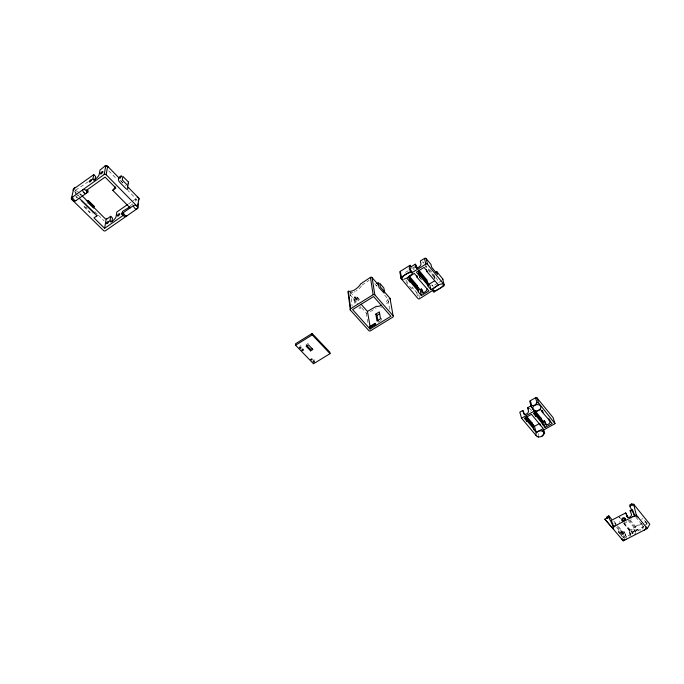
<?xml version="1.0" encoding="UTF-8"?>
<svg xmlns="http://www.w3.org/2000/svg" width="684" height="684" viewBox="0 0 684 684"><rect width="100%" height="100%" fill="white"/><g stroke="black" fill="none" stroke-linecap="round" stroke-linejoin="round"><path stroke-width="0.51" stroke-dasharray="3.42 2.56" d="M358.818 308.022L360.297 308.133L360.032 305.987L366.291 313.007A1.163 0.941 -8.3 0 0 366.778 313.306M354.483 299.746L355.68 299.002L355.475 296.924L356.355 299.763L357.424 297.172L356.484 296.942L353.859 298.13L354.577 303.277M355.509 303.132L354.226 297.822L355.475 296.924M83.91 206.046L90.091 212.767L91.596 212.946M84.269 206.867L89.963 212.45M131.969 201.464L135.338 199.112L135.432 198.454L137.185 200.25M135.603 201.352L135.962 198.676L127.874 190.417M630.135 519.968L635.402 526.372L636.18 528.877A3.993 3.018 -36.8 0 0 636.479 530.476L637.873 529.869A2.497 1.89 -36.8 0 0 641.284 529.553M75.428 194.666L76.377 190.203L79.353 193.136M645.038 525.03L647.013 524.021L646.944 522.08M621.132 535.324L621.397 534.238L624.774 532.588L626.031 536.145A2.488 1.881 -37.7 0 0 626.638 536.897L626.698 536.931M621.354 538.761L625.142 536.82L624.21 535.709L622.252 536.709L618.421 532.092L618.687 531.006L620.636 530.006L623.338 533.238M299.66 346.241L300.396 345.788L301.131 346.301M361.956 285.151L369.146 280.312M388.17 298.976L387.606 299.883A9.054 4.694 -41.2 0 1 384.485 303.311M77.377 194.521L74.419 191.605L75.42 190.34L87.997 181.91M414.641 267.598L413.41 269L414.675 270.531M74.419 191.605L76.377 190.203M76.796 196.094L78.224 195.077M86.842 203.422L87.33 203.08M125.454 185.792L125.95 185.441M128.601 203.823L131.131 202.054M130.362 205.602L132.884 203.841M354.226 297.899L355.423 297.155M405.561 272.36L408.28 270.667M411.896 268.419L416.411 265.606M306.03 344.762L308.296 343.359M407.818 281.893L406.561 282.672L412.546 289.768L413.794 288.999M389.666 309.313L387.845 298.822L388.409 298.472M370.42 311.605L376.294 307.98M434.793 278.739A4.557 2.42 -39.7 0 0 434.237 277.593L434.083 275.515L437.161 279.277L437.615 281.209M433.203 286.297A9.362 4.993 -40 0 0 431.784 284.946L432.604 286.22L437.905 282.971M438.786 282.432L442.317 280.269M378.124 322.301L380.774 320.676M359.733 307.86L360.263 308.176M641.455 519.293L642.772 518.617M624.757 540.052L622.551 533.725L621.491 532.468L619.542 533.477L618.421 532.092M618.421 526.577L623.073 532.135L623.996 531.656L624.774 532.588M630.34 535.239A2.488 1.881 -37.7 0 0 630.4 533.905L628.357 529.416L629.289 528.937L630.28 531.331A3.984 3.001 -37.8 0 1 630.383 535.307M635.402 526.372L641.66 523.157M628.357 529.416L629.126 530.348L641.618 523.935M644.781 522.234L646.089 521.567M637.873 529.869L637.488 529.39L636.154 530.083A4.001 3.018 -36.8 0 0 638.659 531.323M637.488 529.39L637.548 529.467A2.497 1.89 -36.8 0 0 640.164 529.724A2.497 1.89 -36.8 0 0 641.797 527.296L643.131 526.5L643.464 526.902L642.114 527.595A2.497 1.89 -36.8 0 1 641.506 529.313M313.785 359.69L314.418 359.972M376.209 285.467L377.175 285.69M632.854 533.452L631.058 531.28M633.769 529.125L635.556 531.297M349.738 292.47L350.789 292.701A9.157 4.566 -41.5 0 0 353.363 292.316M426.029 267.581L425.516 265.743L433.707 275.746M76.078 196.607L77.711 198.206M75.753 196.411L77.241 197.873M85.927 206.807L87.372 208.227M80.096 193.871L81.584 195.342M79.66 194.051L81.293 195.667M74.496 189.425L75.42 190.34M78.113 195.248L79.592 196.701M94.794 211.672L97.675 214.511M98.393 215.221L104.156 220.898M80.336 193.923L81.43 195M120.64 180.405L123.436 183.269M120.546 180.773L122.65 182.927M108.773 170.889L116.853 179.148M135.338 199.112L136.509 200.309M353.953 299.276L354.483 303.072M354.816 297.985L358.313 301.918M350.234 294.984L358.134 303.944M357.424 297.172L360.921 301.114M356.484 296.942L359.981 300.883M356.697 298.455L359.493 301.61M350.302 292.119L356.834 299.464M374.755 283.706L377.337 286.69M384.673 295.155L387.845 298.822M619.242 532.622L622.252 536.709M417.214 293.017A1.197 0.975 -12.2 0 1 416.753 292.709L411.99 287.041L412.546 289.768M623.996 531.656L626.031 536.145M625.492 535.649L626.27 536.572M616.549 525.671L613.36 520.977M617.216 526.466L623.817 534.649A3.984 3.001 -37.8 0 0 626.57 537.504M616.6 527.373L624.321 536.581M618.687 531.006L621.397 534.238M613.77 521.02L617.755 525.782M531.571 410.605L529.655 408.288L530.562 411.306M620.696 518.566L619.371 516.976L620.345 519.37A4.019 2.992 -37.9 0 1 620.619 519.643M624.005 522.559L629.289 528.937M419.172 276.823L420.438 278.354M623.928 523.636L630.554 531.613M419.463 277.302L422.635 281.133M623.483 523.234L630.101 531.212M628.092 520.344L636.479 530.476M635.325 530.793L635.983 531.596M628.981 519.831L636.223 528.638M429.612 269.479L434.041 274.891M424.012 263.203L422.755 261.664L423.174 263.579M428.158 270.103L434.468 277.815M635.744 516.976L642.96 525.825M641.789 527.193L642.131 527.697M646.696 523.166L644.029 519.883L647.013 524.021M615.797 524.055L615.455 523.645A2.514 1.872 -37.9 0 0 616.113 524.158M641.943 523.91L642.678 525.543A3.993 3.018 -36.8 0 1 643.464 526.902M629.126 530.348L630.4 533.905M623.073 532.135L624.21 535.709M620.636 530.006L621.491 532.468M538.06 433.588L538.659 435.588M434.083 275.515L434.75 278.388M425.893 265.503L426.329 267.418M418.805 294.821L419.42 297.737M416.753 292.709L417.762 297.566M406.022 279.953L406.382 281.765M381.339 318.163L381.655 320.138M366.291 313.007L367.043 318.188M367.197 319.223L367.65 322.335M357.151 303.217L357.322 304.431M350.37 292.641L352.14 306.116M619.755 521.422L619.772 521.524A2.514 1.872 -37.9 0 1 619.61 522.354M629.622 532.973A2.488 1.872 -37.8 0 1 628.083 535.905A2.488 1.872 -37.8 0 1 625.253 535.221M643.131 526.5A4.001 3.018 -36.8 0 1 642.49 529.108M640.566 530.81A4.001 3.018 -36.8 0 1 640.096 531.015M630.084 535.709A3.984 3.001 -37.8 0 1 629.725 536.085M613.95 523.978A4.019 2.992 -37.9 0 1 613.856 523.585M631.469 518.908A4.036 3.01 -37 0 1 631.016 519.173M630.049 535.777A2.488 1.881 -37.7 0 1 629.861 536.034M626.792 521.61A1.89 1.411 -37.5 0 1 624.159 522.969M633.042 533.511A1.872 1.411 -37.3 0 1 632.435 531.459A1.872 1.411 -37.3 0 1 634.932 530.493A1.872 1.411 -37.3 0 1 635.111 532.708M632.88 533.597A1.872 1.411 -37.3 0 1 634.478 531.229A1.872 1.411 -37.3 0 1 636.197 532.708M361.383 286.074A9.157 4.566 -41.5 0 1 356.287 290.922M355.304 291.487A9.157 4.566 -41.5 0 1 354.321 291.957M388.76 301.208A9.046 4.702 -41.2 0 1 385.639 304.628M381.766 307.013A9.046 4.702 -41.2 0 1 380.808 307.364M92.374 213.023A2.676 1.069 52.8 0 1 92.143 212.852M632.58 532.203A1.872 1.411 -37.3 0 0 634.333 529.604A1.872 1.411 -37.3 0 0 631.366 530.066A1.872 1.411 -37.3 0 0 632.58 532.203"/><path stroke-width="1.03" d="M94.939 179.986L95.615 176.463L93.768 174.608L75.137 187.938L75.283 187.288L74.547 187.809L73.547 189.075L71.675 197.702A1.385 1.137 16.1 0 0 71.623 199.326L103.566 230.568A1.342 1.103 12.6 0 0 105.447 230.764L137.587 208.423A1.342 1.129 11.9 0 0 137.698 206.825L138.818 198.198L127.985 187.1A1.342 1.137 13.7 0 1 127.643 186.399M137.587 208.423L138.211 203.627M138.459 201.703L138.707 199.788A1.334 1.12 12.3 0 0 138.818 198.198M127.985 187.1L127.669 189.135A2.71 1 53.4 0 1 125.959 188.681L119.862 182.448A2.727 1 53.2 0 1 118.477 179.73L118.785 177.678L107.645 166.263A1.377 1.163 16.4 0 0 105.729 166.041L104.968 166.024L99.984 170.154L99.171 174.531A4.164 1.325 -43.6 0 1 95.649 178.815A4.164 1.325 -43.6 0 1 92.913 179.003L93.768 174.608M78.865 198.317A10.345 3.309 -43.9 0 0 79.276 198.24L97.051 215.716L93.973 217.88L104.626 228.319L123.111 215.451L123.308 214.101M123.111 215.451L121.547 213.887L122.718 211.262L130.011 206.773M121.615 176.096A1.351 0.496 53.2 0 0 120.965 176.121L120.683 177.9A1.359 1.146 14.9 0 1 118.785 177.678M111.902 221.702L112.484 218.076L110.705 216.315L106.704 219.119L106.815 218.452M111.167 222.018L109.979 220.838L110.705 216.315M104.626 228.319L106.097 219.538L82.319 196.077M137.698 206.825L106.148 174.719L107.645 166.263L106.884 166.255A1.368 1.163 16.4 0 0 104.968 166.024M71.675 197.702L104.207 174.488L105.729 166.041M87.253 191.426L87.381 190.759M76.061 200.532A2.642 1.06 52.2 0 1 74.086 199.813A2.642 1.06 52.2 0 1 72.538 197.086A2.591 2.138 16 0 0 72.444 200.13A2.591 2.138 16 0 0 76.061 200.532L87.86 192.136L88.125 190.802L87.039 189.725M71.623 199.326L72.248 196.453M535.777 411.734L541.104 418.189L541.634 420.233A4.104 2.693 -38.6 0 0 542.267 422.276L542.617 424.439L545.139 427.483L552.193 423.567L542.677 412.597L542.087 410.716M532.802 425.003L532.759 425.174A4.095 2.676 -39 0 0 533.366 427.226L533.7 429.398L536.239 432.416L543.258 428.526L531.468 414.333L524.389 418.3L526.971 421.378L526.646 419.207A4.121 2.668 -39.1 0 1 526.047 417.163L532.802 425.003L532.246 423.131L526.21 415.915M376.893 283.552L378.141 282.783L378.628 283.133M418.685 269.983L426.901 279.936L427.243 281.902A4.557 2.42 -39.7 0 0 427.68 283.851L427.816 285.955L430.929 289.708L438.529 285.057L426.807 271.488L426.465 269.522M409.118 275.917L417.385 285.801L417.693 287.776A4.549 2.403 -40 0 0 418.112 289.734L418.232 291.846L421.361 295.573L428.911 290.948L417.137 277.473L416.821 275.498M442.813 285.989C446.481 279.91 428.338 288.588 433.93 292.025L434.126 291.615A9.354 5.002 -40 0 0 434.434 290.709M409.554 276.302L412.298 273.6L412.127 272.352A9.533 4.916 -39.8 0 1 411.041 267.102L410.067 265.281L400.32 271.351A1.214 1.009 -11.4 0 0 399.995 272.779L401.106 278.559L417.967 298.54A1.206 0.983 -12.2 0 0 419.625 298.703L432.989 290.238M410.067 265.281L409.861 265.691A9.542 4.908 -39.8 0 0 410.947 270.932L412.435 272.446L425.807 264.144A1.231 1.017 -13.5 0 1 427.5 264.323L444.087 284.629A1.214 0.992 -14.2 0 1 443.711 286.049L433.93 292.025M621.354 538.761L623.235 540.839L647.303 528.535L649.8 524.201L633.64 504.194L629.75 506.211L634.692 515.745L632.709 510.349M86.287 200.711A1.342 0.53 52.6 0 1 87.321 200.951L88.518 200.745L94.17 206.329L93.186 207.679L88.227 202.789M87.518 202.088L88.518 200.745M541.848 436.255L544.088 433.759A1.094 0.787 -15.8 0 0 544.49 432.613L543.575 429.612M544.49 432.613L542.309 430.681L555.006 423.652L538.539 402.867A1.111 0.821 -16.2 0 0 537.043 402.739L534.751 405.279L531.81 405.68A1.111 0.821 -15.9 0 0 531.408 406.877L534.307 411.067L521.55 418.223L536.367 435.819M441.873 286.895L439.325 288.733M120.965 176.121L119.726 177.002A1.351 0.496 53.2 0 1 120.059 176.814M130.635 207.32A10.2 3.548 -43.7 0 1 130.131 207.902L112.732 190.297L115.87 188.083L105.054 177.096L86.227 190.511L87.86 192.136M127.754 204.405L116.802 212.066L116.1 216.572A4.061 1.411 -44 0 1 112.706 220.812A4.061 1.411 -44 0 1 109.979 220.838M121.547 213.887L133.38 205.645A2.522 2.12 12 0 1 136.92 206.029A2.522 2.12 12 0 1 136.715 209.03A2.591 0.966 53.7 0 1 134.91 208.346A2.591 0.966 53.7 0 1 133.38 205.645M407.484 277.644L408.895 276.763M383.861 291.204L390.025 298.344L393.103 315.811A1.197 0.966 -10 0 1 392.787 317.179L370.514 330.791A1.188 0.949 -8.3 0 1 368.864 330.637L350.353 310.083L348.105 292.598A1.18 0.975 -7.1 0 1 348.387 291.222L348.883 291.247A9.166 4.566 -41.5 0 0 360.767 283.8L370.429 277.405A1.188 0.983 -9 0 1 372.079 277.567L378.372 284.86M411.238 266.692L415.248 264.195L416.411 265.606L417.026 268.47L415.855 267.059L415.248 264.195M435.597 272.488L436.862 271.71L437.503 274.404L431.604 267.17L430.98 264.477L426.192 258.603A1.223 1.017 -13.6 0 0 424.516 258.424L420.318 261.04L420.951 263.896A3.078 1.582 -39.8 0 1 417.762 267.641L417.445 267.735A3.078 1.582 -39.8 0 1 415.855 267.059M350.353 310.083A1.206 0.983 -7.2 0 1 350.636 308.698L373.148 294.71A1.214 0.992 -9 0 1 374.832 294.881L393.103 315.811M401.106 278.559A1.223 1.009 -11.4 0 1 401.44 277.131L411.255 271.026M312.135 333.467L295.497 343.804L295.582 345.232L313.494 363.777L330.021 353.662L329.876 352.234L312.135 333.467L312.255 334.886L330.021 353.662M295.582 345.232L312.255 334.886M408.194 277.217L414.333 273.412L417.514 277.234L417.137 277.473M406.039 278.397L406.758 278.037L409.913 281.936L409.81 279.833A4.574 2.377 -40.1 0 1 409.417 277.875L417.762 287.596M426.807 271.488L427.192 271.249L424.029 267.401L416.376 272.147L419.548 275.977L419.42 273.882A4.591 2.394 -39.7 0 1 419.001 271.933L427.303 281.722M369.702 326.567L375.046 323.293L375.234 324.524L369.882 327.798L370.386 328.363L367.453 311.417L376.328 306.278A9.054 4.694 -41.2 0 0 381.595 305.235M310.622 350.858L306.141 346.189L308.407 344.787L312.879 349.464L310.622 350.858L310.502 349.43L312.015 348.498M417.616 288.93L417.385 285.801M375.867 314.059L379.372 311.904L380.492 318.812L376.952 320.976L375.867 314.059L377.029 315.375L377.97 321.309M377.029 315.375L379.663 313.759M421.361 295.573L420.121 289.751L421.37 288.981L422.507 290.349L423.131 293.248L421.994 291.88L421.37 288.981M428.167 284.809L434.46 280.936M370.206 327.132L375.55 323.857L375.738 325.088L375.234 324.524M370.061 329.03L390.88 316.29L373.609 296.548L352.593 309.596L370.061 329.03L369.882 327.798M531.408 406.877L529.903 401.91A1.111 0.821 -16 0 1 530.305 400.721L535.512 397.789A1.111 0.821 -16.3 0 1 537 397.908L553.065 417.599L555.006 423.652M524.765 414.82A2.753 1.77 -39.1 0 1 524.671 414.598L522.841 410.443L519.797 412.161L521.55 418.223M522.841 410.443L523.722 413.461A2.753 1.77 -39.2 0 0 527.467 413.281L527.706 413.025A2.753 1.77 -39.2 0 0 528.433 410.819L527.535 407.809L530.827 405.954M542.677 412.597L540.48 409.288L533.358 413.273L535.923 416.368L535.581 414.205A4.13 2.676 -38.7 0 1 534.965 412.161M533.7 429.398L532.246 423.131M542.617 424.439L541.104 418.189M536.239 432.416L534.418 426.337L539.65 423.43M545.139 427.483L543.258 421.421L544.43 420.771L546.294 424.909A2.727 1.796 -38.5 0 0 546.379 425.132M303.089 349.191L302.174 349.199M438.606 289.152L436.469 290.196M611.564 519.182L608.794 515.864L606.828 516.89L606.554 517.976L607.375 518.498M632.649 504.407L631.802 503.894L629.81 504.937L630.409 506.57M623.235 540.839L604.836 519.165L608.666 517.172L609.641 518.327L608.794 515.864M625.689 512.923L627.75 517.429L625.689 512.923L611.342 520.362L613.514 526.689L608.666 517.172M626.963 516.471A2.522 1.881 -37 0 0 630.639 516.548L630.862 516.309A2.522 1.881 -37 0 0 631.4 514.171L630.109 510.632L632.384 509.452M633.64 504.194L636.257 514.941L611.975 527.484L604.836 519.165M405.338 278.704L404.03 279.175M435.802 290.452L434.596 290.811M313.947 360.844L313.469 360.827M402.927 279.414L402.106 279.414M107.798 167.187L108.568 167.204M137.159 197.248L137.937 197.3M93.46 206.192L94.17 206.329M433.271 290.897L432.792 290.649M401.816 279.32C401.97 275.438 408.604 271.924 412.435 272.446M81.37 200.506L94.743 213.656M87.808 200.609L92.759 205.491M92.913 179.003L94.153 180.243M306.671 345.429L310.502 349.43M361.041 304.192L367.453 311.417M409.93 279.901L418.223 289.802M526.765 419.292L533.486 427.312M410.289 281.705L418.608 291.615M527.321 421.182L534.05 429.201M417.009 286.032L420.121 289.751M523.722 413.461L524.671 414.598M531.895 423.319L534.418 426.337M419.933 275.738L428.201 285.724M536.282 416.171L542.968 424.242M527.535 407.809L528.484 408.947M540.753 418.386L543.258 421.421M544.43 420.771L546.294 424.909M535.008 411.99L541.677 420.062M427.449 282.27L429.928 285.271L430.929 289.708M419.54 273.951L427.799 283.92M535.709 414.29L542.386 422.361M626.843 515.967L628.16 517.566M630.109 510.632L630.896 511.589M636.257 514.941L647.303 528.535M436.862 271.71L442.685 278.858A1.206 0.992 -14.2 0 1 442.864 279.465M631.802 503.894L632.888 505.245M549.423 419.181L550.056 421.19A2.727 1.796 -38.5 0 1 548.269 424.277A2.727 1.796 -38.5 0 1 545.37 423.789M548.739 418.83L549.337 420.711M542.403 410.383L543.028 412.401M537 397.908L538.539 402.867M535.512 397.789L537.043 402.739M539.804 423.798L540.386 425.679M535.008 413.333L535.923 416.368M533.7 409.058L534.307 411.067M530.305 400.721L531.81 405.68M526.073 418.334L526.971 421.378M442.685 278.858L444.087 284.629M426.192 258.603L427.5 264.323M424.516 258.424L425.807 264.144M418.411 270.719L419.548 275.977M408.929 277.114L409.913 281.936M400.32 271.351L401.44 277.131M378.072 283.022L379.039 287.613L384.186 293.137M372.079 277.567L374.832 294.881M370.429 277.405L373.148 294.71M348.387 291.222L350.636 308.698M632.905 516.668A3.83 2.539 -17.1 0 1 637.924 517.001M645.662 526.509A3.796 2.497 -17.2 0 1 643.986 530.228M626.51 539.163A3.771 2.479 -16.5 0 1 621.559 538.855M613.676 529.501A3.805 2.522 -16.4 0 1 615.284 525.774M623.791 520.909A1.89 1.411 -37.5 0 1 625.595 519.866M622.859 521.524A1.89 1.411 -37.5 0 1 622.979 519.182A1.89 1.411 -37.5 0 1 625.535 518.925M635.427 533.853A1.872 1.411 -37.3 0 1 635.017 534.119M427.004 288.81A3.018 1.607 -40 0 1 424.875 292.059A3.018 1.607 -40 0 1 421.994 291.88M390.025 298.344A1.171 0.958 -10 0 1 390.145 299.241M104.207 174.488A1.385 1.171 15.9 0 1 106.148 174.719M97.051 215.716A10.226 3.446 -43.9 0 1 96.256 215.811M115.34 186.843A10.32 3.42 -43.6 0 1 112.732 190.297M73.496 190.691A1.368 1.129 16.6 0 1 73.547 189.075M128.267 183.252A1.351 0.496 53.4 0 1 128.344 183.697M93.409 207.064A1.334 0.53 52.8 0 1 93.759 208.081M74.214 189.023A1.368 1.129 16.6 0 1 74.547 187.809M538.564 436.743A1.086 0.787 -15.5 0 1 537.496 436.477M128.447 182.081L127.908 185.74L122.299 179.986L122.863 176.344L128.447 182.081M299.737 347.746C301.037 349.952 301.661 345.839 299.737 347.746M301.995 350.088C303.268 352.286 303.995 348.165 301.995 350.088M310.938 359.356C312.212 361.52 312.862 357.484 310.938 359.356M313.152 361.648C314.409 363.811 315.067 359.767 313.152 361.648M384.493 291.76L380.338 286.947L379.706 283.21L383.852 287.998L384.493 291.76M623.192 520.866A1.89 1.411 -37.5 0 0 624.962 518.258A1.89 1.411 -37.5 0 0 621.987 518.737A1.89 1.411 -37.5 0 0 623.192 520.866M84.038 192.726A2.651 1.043 52.4 0 0 85.987 193.461A2.591 2.155 16 0 0 86.107 190.391A2.591 2.155 16 0 0 82.482 189.99A2.651 1.043 52.4 0 0 84.038 192.726M123.223 215.563A2.522 2.103 12.3 0 0 126.762 215.947A2.582 0.992 53.6 0 1 124.941 215.28A2.582 0.992 53.6 0 1 123.411 212.587A2.522 2.103 12.3 0 0 123.223 215.563M118.272 215.802A1.624 0.564 -43.9 0 0 119.743 213.741A1.624 0.564 -43.9 0 0 117.657 215.032A1.624 0.564 -43.9 0 0 118.272 215.802M107.234 223.488A1.624 0.564 -44.1 0 0 108.713 221.436A1.624 0.564 -44.1 0 0 106.644 222.71A1.624 0.564 -44.1 0 0 107.234 223.488M90.1 181.713A1.667 0.53 -43.7 0 0 91.639 179.644A1.667 0.53 -43.7 0 0 89.527 180.995A1.667 0.53 -43.7 0 0 90.1 181.713M101.369 173.668A1.667 0.53 -43.5 0 0 102.899 171.598A1.667 0.53 -43.5 0 0 100.77 172.958A1.667 0.53 -43.5 0 0 101.369 173.668M535.187 410.836A4.181 3.078 -16.1 0 0 540.856 406.852A4.181 3.078 -16.1 0 0 534.315 405.552A4.181 3.078 -16.1 0 0 535.187 410.836M538.282 436.862A4.095 2.967 -15.6 0 0 543.865 433.006A4.095 2.967 -15.6 0 0 537.444 431.775A4.095 2.967 -15.6 0 0 538.282 436.862"/></g></svg>
